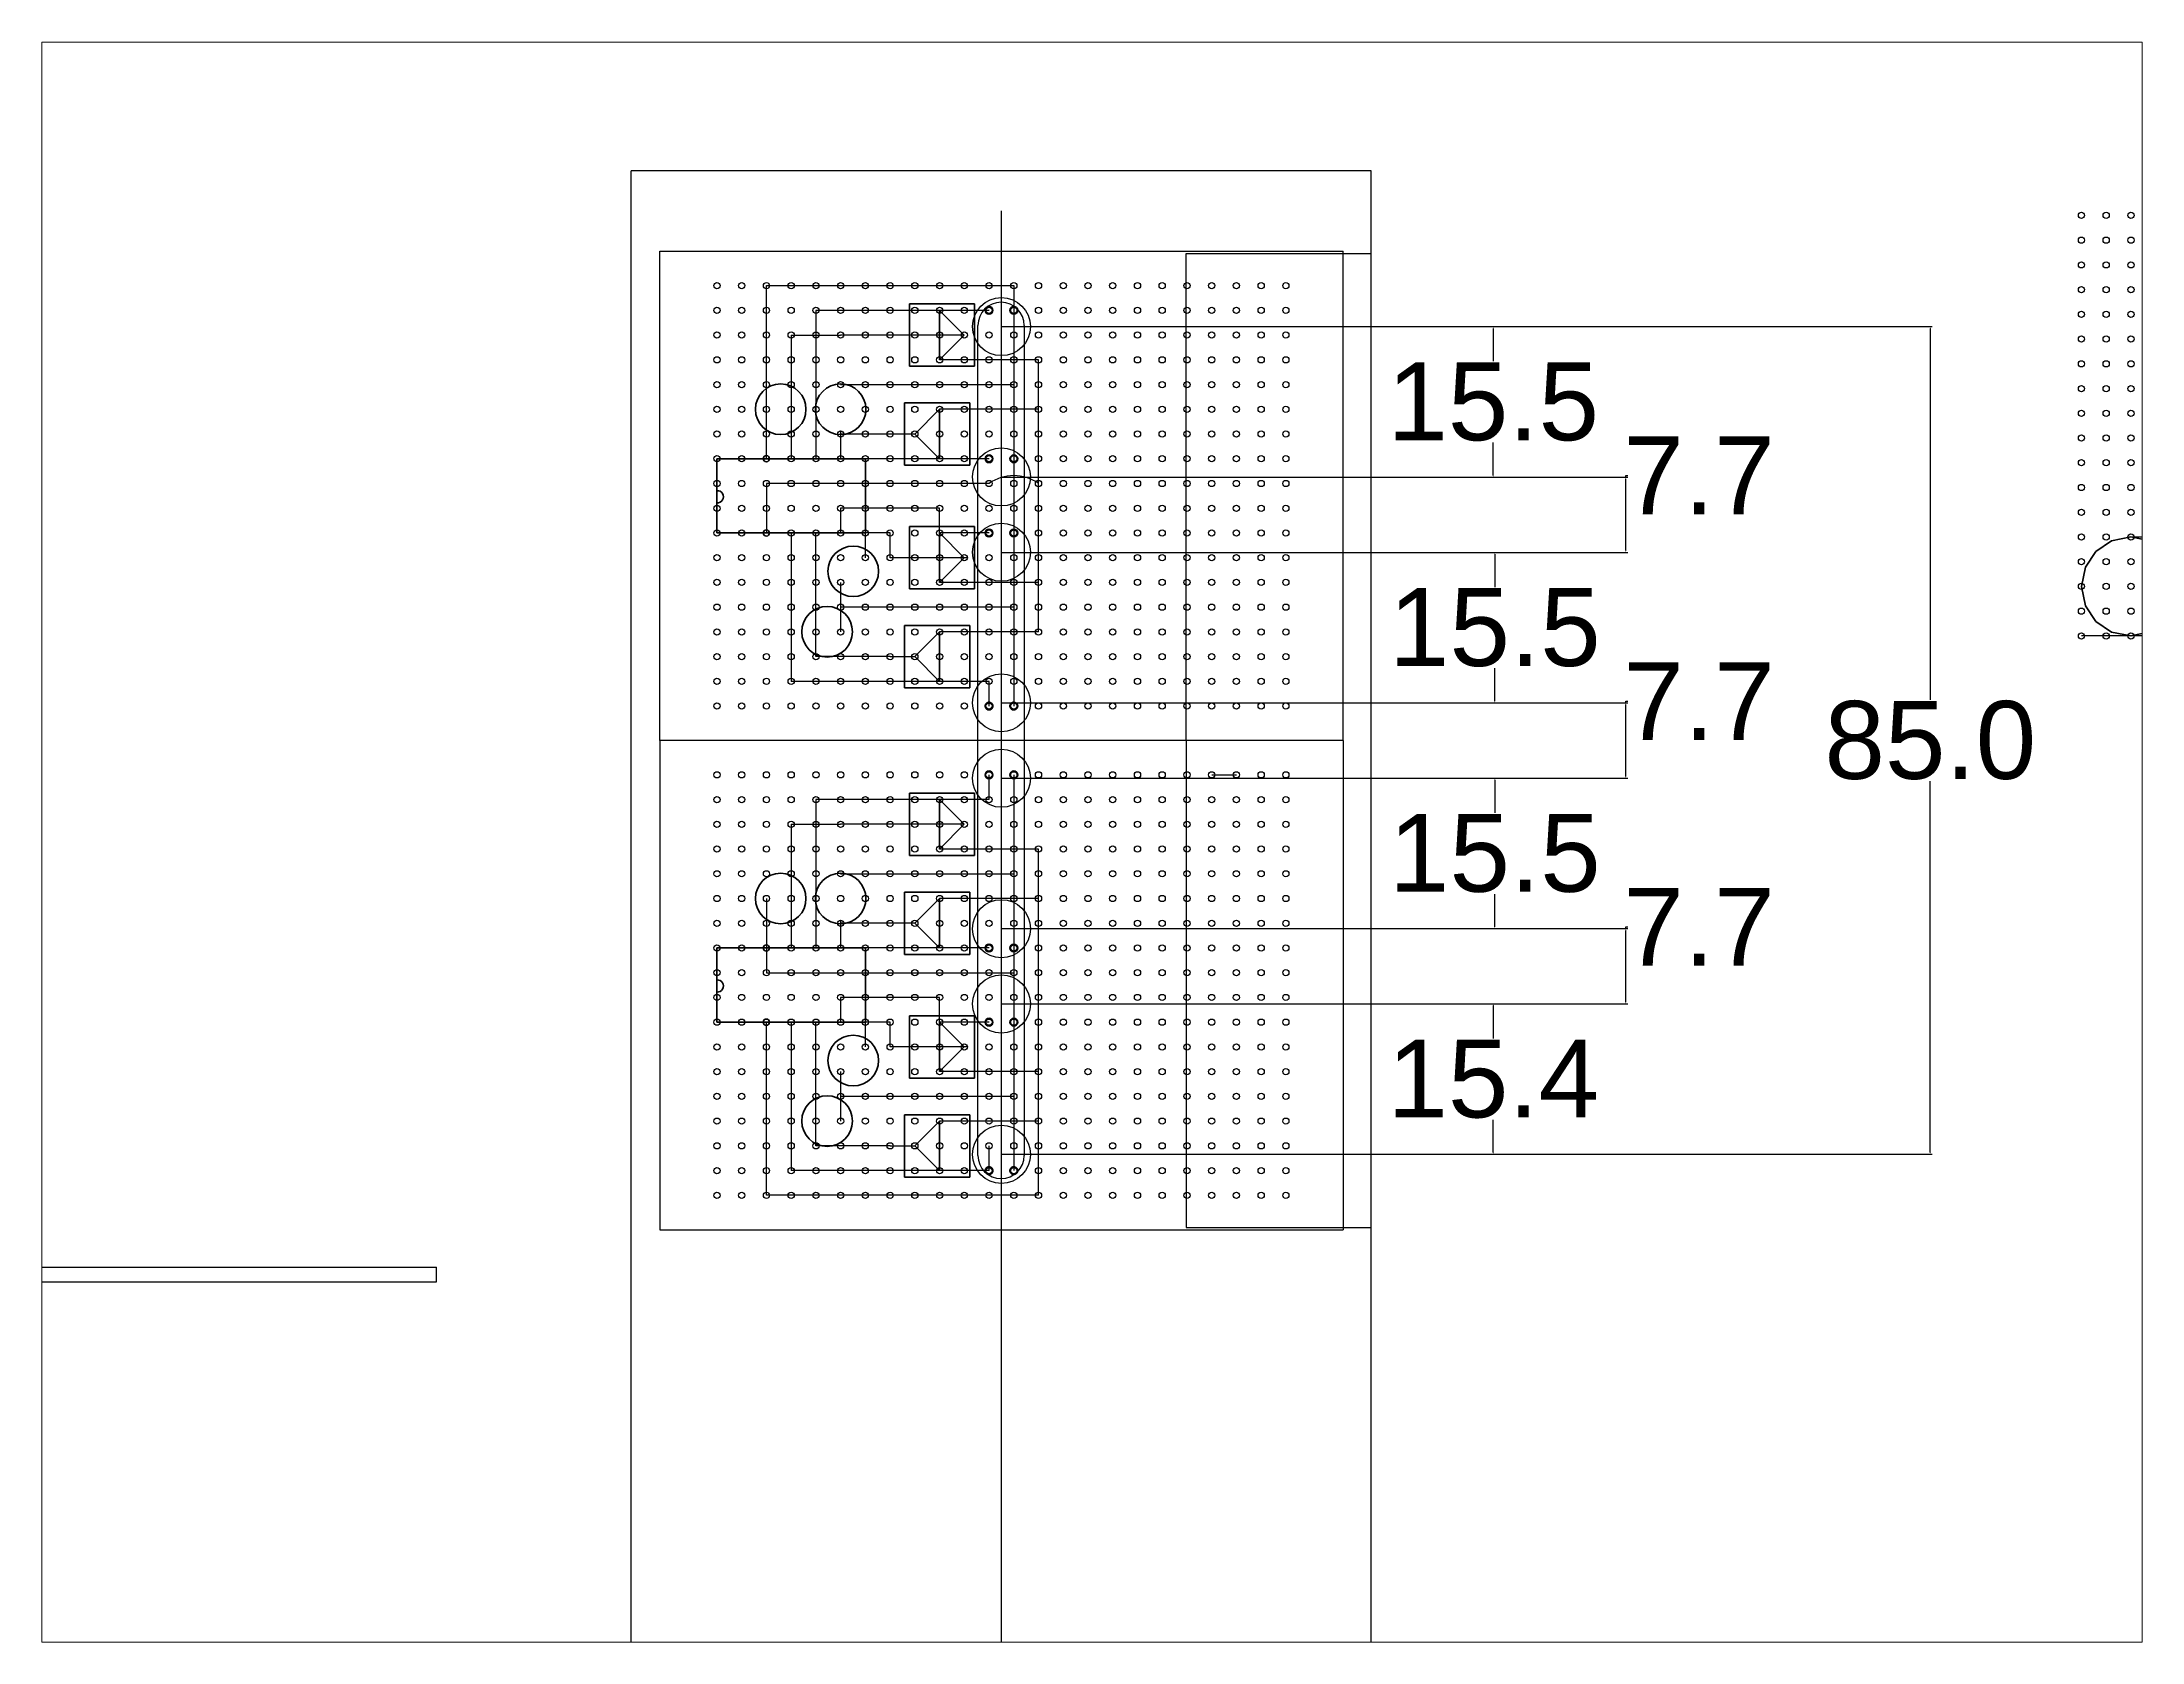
# Paper-space layout 'Sheet3' of a CAD drawing. Header units: inches. Extents: x 1.05 to 9.45, y 0.8 to 7.2.
# The model-space entities are those that its viewports show. They can reach past a viewport. Long polylines and large blocks are cut down to what shows.
import ezdxf

# ---------------------------------------------------------------- set-up
doc = ezdxf.new("R2010")
doc.units = ezdxf.units.IN
doc.header["$MEASUREMENT"] = 0
doc.linetypes.add('CENTER', pattern=[2, 1.25, -0.25, 0.25, -0.25])
for name, color, linetype, lineweight in [('Components', 1, 'Continuous', 40), ('Resistors', 67, 'ZIGZAG', 30), ('Wires', 3, 'Continuous', 30)]:
    doc.layers.add(name, color=color, linetype=linetype, lineweight=lineweight)
for name, color, linetype in [('Dimensions', 3, 'CENTER'), ('PCB', 4, 'Continuous'), ('SensorEmitter', 2, 'Continuous')]:
    doc.layers.add(name, color=color, linetype=linetype)
doc.styles.get("Standard").update_dxf_attribs({"font": 'arial.ttf', "height": 8})
doc.linetypes.add('ZIGZAG', pattern='A,0.0001,-0.2,[131,ltypeshp.shx,S=0.2,R=0,X=-0.2,Y=0],-0.4,[131,ltypeshp.shx,S=0.2,R=180,X=0.2,Y=0],-0.2', length=0.8001)
doc.dimstyles.get("Standard").update_dxf_attribs({"dimtxt": 0.18, "dimasz": 0.18, "dimexe": 0.18, "dimexo": 0.0625, "dimgap": 0.09, "dimtad": 0, "dimtih": 1, "dimtoh": 1, "dimdec": 1, "dimzin": 0, "dimdsep": 46, "dimtxsty": 'Standard', "dimcen": 0.09, "dimadec": 0, "dimazin": 0, "dimtfac": 1, "dimtdec": 4, "dimtofl": 0, "dimtmove": 0, "dimatfit": 3, "dimfxl": 1, "dimtolj": 1, "dimtzin": 0, "dimarcsym": 0})

# ---------------------------------------------------------------- blocks, each defined once
blk = doc.blocks.new('*D64')
at = {"layer": 'Defpoints', "color": 0}
for p in [(524.43, 169.34), (524.43, 84.35), (619.82, 84.35)]:
    blk.add_point(p, dxfattribs=at)
at = {"layer": 'Dimensions', "color": 0, "linetype": 'CENTER', "lineweight": -2}
for p, q in [((524.49, 169.34), (620, 169.34)), ((619.82, 169.16), (619.82, 131.02)), ((619.82, 84.53), (619.82, 122.67)), ((524.49, 84.35), (620, 84.35))]:
    blk.add_line(p, q, dxfattribs=at)
at = {"layer": 'Dimensions', "color": 0}
for points in [[(619.85, 169.16), (619.79, 169.16), (619.82, 169.34)], [(619.79, 84.53), (619.85, 84.53), (619.82, 84.35)]]:
    blk.add_solid(points, dxfattribs=at)
at = {"layer": 'Dimensions', "color": 0, "insert": (619.82, 126.84), "char_height": 8, "attachment_point": 5}
blk.add_mtext('\\A1;85.0', dxfattribs=at)
blk = doc.blocks.new('*D65')
at = {"layer": 'Defpoints', "color": 0}
for p in [(524.43, 99.79), (574.94, 99.79), (524.43, 84.35)]:
    blk.add_point(p, dxfattribs=at)
at = {"layer": 'Dimensions', "color": 0, "linetype": 'CENTER', "lineweight": -2}
for p, q in [((524.49, 99.79), (575.12, 99.79)), ((574.94, 99.61), (574.94, 96.25)), ((574.94, 84.53), (574.94, 87.9)), ((524.49, 84.35), (575.12, 84.35))]:
    blk.add_line(p, q, dxfattribs=at)
at = {"layer": 'Dimensions', "color": 0}
for points in [[(574.97, 99.61), (574.91, 99.61), (574.94, 99.79)], [(574.91, 84.53), (574.97, 84.53), (574.94, 84.35)]]:
    blk.add_solid(points, dxfattribs=at)
at = {"layer": 'Dimensions', "color": 0, "insert": (574.94, 92.07), "char_height": 8, "attachment_point": 5}
blk.add_mtext('\\A1;15.4', dxfattribs=at)
blk = doc.blocks.new('*D66')
at = {"layer": 'Defpoints', "color": 0}
for p in [(524.43, 107.52), (588.56, 107.52), (524.43, 99.79)]:
    blk.add_point(p, dxfattribs=at)
at = {"layer": 'Dimensions', "color": 0, "linetype": 'CENTER', "lineweight": -2}
for p, q in [((524.49, 107.52), (588.74, 107.52)), ((588.56, 107.7), (588.74, 107.7)), ((588.56, 107.52), (588.56, 107.7)), ((588.56, 99.97), (588.56, 107.34)), ((524.49, 99.79), (588.74, 99.79))]:
    blk.add_line(p, q, dxfattribs=at)
at = {"layer": 'Dimensions', "color": 0}
for points in [[(588.59, 107.34), (588.53, 107.34), (588.56, 107.52)], [(588.53, 99.97), (588.59, 99.97), (588.56, 99.79)]]:
    blk.add_solid(points, dxfattribs=at)
at = {"layer": 'Dimensions', "color": 0, "insert": (596.07, 107.7), "char_height": 8, "attachment_point": 5}
blk.add_mtext('\\A1;7.7', dxfattribs=at)
blk = doc.blocks.new('*D67')
at = {"layer": 'Defpoints', "color": 0}
for p in [(524.43, 122.97), (575.1, 122.97), (524.43, 107.52)]:
    blk.add_point(p, dxfattribs=at)
at = {"layer": 'Dimensions', "color": 0, "linetype": 'CENTER', "lineweight": -2}
for p, q in [((524.49, 122.97), (575.28, 122.97)), ((575.1, 122.79), (575.1, 119.42)), ((575.1, 107.7), (575.1, 111.07)), ((524.49, 107.52), (575.28, 107.52))]:
    blk.add_line(p, q, dxfattribs=at)
at = {"layer": 'Dimensions', "color": 0}
for points in [[(575.13, 122.79), (575.07, 122.79), (575.1, 122.97)], [(575.07, 107.7), (575.13, 107.7), (575.1, 107.52)]]:
    blk.add_solid(points, dxfattribs=at)
at = {"layer": 'Dimensions', "color": 0, "insert": (575.1, 115.25), "char_height": 8, "attachment_point": 5}
blk.add_mtext('\\A1;15.5', dxfattribs=at)
blk = doc.blocks.new('*D68')
at = {"layer": 'Defpoints', "color": 0}
for p in [(524.43, 130.7), (588.56, 130.7), (524.43, 122.97)]:
    blk.add_point(p, dxfattribs=at)
at = {"layer": 'Dimensions', "color": 0, "linetype": 'CENTER', "lineweight": -2}
for p, q in [((524.49, 130.7), (588.74, 130.7)), ((588.56, 130.88), (588.74, 130.88)), ((588.56, 130.7), (588.56, 130.88)), ((588.56, 123.15), (588.56, 130.52)), ((524.49, 122.97), (588.74, 122.97))]:
    blk.add_line(p, q, dxfattribs=at)
at = {"layer": 'Dimensions', "color": 0}
for points in [[(588.59, 130.52), (588.53, 130.52), (588.56, 130.7)], [(588.53, 123.15), (588.59, 123.15), (588.56, 122.97)]]:
    blk.add_solid(points, dxfattribs=at)
at = {"layer": 'Dimensions', "color": 0, "insert": (596.07, 130.88), "char_height": 8, "attachment_point": 5}
blk.add_mtext('\\A1;7.7', dxfattribs=at)
blk = doc.blocks.new('*D69')
at = {"layer": 'Defpoints', "color": 0}
for p in [(524.43, 146.16), (575.1, 146.16), (524.43, 130.7)]:
    blk.add_point(p, dxfattribs=at)
at = {"layer": 'Dimensions', "color": 0, "linetype": 'CENTER', "lineweight": -2}
for p, q in [((524.49, 146.16), (575.28, 146.16)), ((575.1, 145.98), (575.1, 142.6)), ((575.1, 130.88), (575.1, 134.25)), ((524.49, 130.7), (575.28, 130.7))]:
    blk.add_line(p, q, dxfattribs=at)
at = {"layer": 'Dimensions', "color": 0}
for points in [[(575.13, 145.98), (575.07, 145.98), (575.1, 146.16)], [(575.07, 130.88), (575.13, 130.88), (575.1, 130.7)]]:
    blk.add_solid(points, dxfattribs=at)
at = {"layer": 'Dimensions', "color": 0, "insert": (575.1, 138.43), "char_height": 8, "attachment_point": 5}
blk.add_mtext('\\A1;15.5', dxfattribs=at)
blk = doc.blocks.new('*D70')
at = {"layer": 'Defpoints', "color": 0}
for p in [(524.43, 153.88), (588.56, 153.88), (524.43, 146.16)]:
    blk.add_point(p, dxfattribs=at)
at = {"layer": 'Dimensions', "color": 0, "linetype": 'CENTER', "lineweight": -2}
for p, q in [((524.49, 153.88), (588.74, 153.88)), ((588.56, 154.06), (588.74, 154.06)), ((588.56, 153.88), (588.56, 154.06)), ((588.56, 146.34), (588.56, 153.7)), ((524.49, 146.16), (588.74, 146.16))]:
    blk.add_line(p, q, dxfattribs=at)
at = {"layer": 'Dimensions', "color": 0}
for points in [[(588.59, 153.7), (588.53, 153.7), (588.56, 153.88)], [(588.53, 146.34), (588.59, 146.34), (588.56, 146.16)]]:
    blk.add_solid(points, dxfattribs=at)
at = {"layer": 'Dimensions', "color": 0, "insert": (596.07, 154.06), "char_height": 8, "attachment_point": 5}
blk.add_mtext('\\A1;7.7', dxfattribs=at)
blk = doc.blocks.new('*D71')
at = {"layer": 'Defpoints', "color": 0}
for p in [(524.49, 169.34), (574.93, 169.34), (524.43, 153.88)]:
    blk.add_point(p, dxfattribs=at)
at = {"layer": 'Dimensions', "color": 0, "linetype": 'CENTER', "lineweight": -2}
for p, q in [((524.55, 169.34), (575.11, 169.34)), ((574.93, 169.16), (574.93, 165.78)), ((574.93, 154.06), (574.93, 157.44)), ((524.49, 153.88), (575.11, 153.88))]:
    blk.add_line(p, q, dxfattribs=at)
at = {"layer": 'Dimensions', "color": 0}
for points in [[(574.96, 169.16), (574.9, 169.16), (574.93, 169.34)], [(574.9, 154.06), (574.96, 154.06), (574.93, 153.88)]]:
    blk.add_solid(points, dxfattribs=at)
at = {"layer": 'Dimensions', "color": 0, "insert": (574.93, 161.61), "char_height": 8, "attachment_point": 5}
blk.add_mtext('\\A1;15.5', dxfattribs=at)
blk = doc.blocks.new('Small Pot')
at = {"layer": 'Components', "linetype": 'Continuous'}
for p, q in [((617.1, 136.12), (617.1, 142.82)), ((617.1, 142.82), (623.5, 142.82)), ((623.5, 142.82), (623.5, 136.12)), ((617.76, 139.22), (620.3, 141.76)), ((620.3, 141.76), (622.84, 139.22)), ((622.84, 139.22), (617.76, 139.22)), ((623.5, 136.12), (617.1, 136.12))]:
    blk.add_line(p, q, dxfattribs=at)
blk = doc.blocks.new('Small Pot1')
at = {"layer": 'Wires'}
blk.add_blockref('Small Pot', (-620.3, -141.76), dxfattribs=at)
blk = doc.blocks.new('LM339')
at = {"layer": 'Components'}
for p, q in [((716.83, 185.58), (716.83, 193.2)), ((716.83, 193.2), (732.07, 193.2)), ((732.07, 193.2), (732.07, 185.58)), ((732.07, 185.58), (716.83, 185.58))]:
    blk.add_line(p, q, dxfattribs=at)
at = {"layer": 'Components', "color": 5}
blk.add_circle((721.91, 193.2), 0.32, dxfattribs=at)
at = {"layer": 'Components', "color": 6}
blk.add_circle((721.91, 185.58), 0.32, dxfattribs=at)
at = {"layer": 'Components'}
blk.add_arc((716.88, 189.3), 0.624, 265.1005, 94.8995, dxfattribs=at)

msp = doc.modelspace()

# ---------------------------------------------------------------- linework, layer by layer
for p, q in [((486.39, 16.24), (486.39, 185.34)), ((562.39, 185.34), (486.39, 185.34)), ((562.39, 16.24), (562.39, 185.34)), ((543.39, 126.84), (543.39, 176.84)), ((543.39, 176.84), (562.39, 176.84)), ((522.01, 84.23), (522.01, 169.46)), ((526.77, 169.46), (526.77, 84.23)), ((562.39, 148.45), (562.39, 151.59)), ((543.39, 126.84), (543.39, 76.84)), ((543.39, 76.84), (562.39, 76.84)), ((400.95, 72.74), (466.41, 72.74)), ((401.41, 71.24), (466.41, 71.24)), ((466.41, 71.24), (466.41, 72.74))]:
    msp.add_line(p, q)
at = {"linetype": 'CENTER'}
msp.add_line((524.39, 181.24), (524.39, 16.24), dxfattribs=at)
for centre, start, end in [((524.39, 169.46), 0, 180), ((524.39, 84.23), 180, 0)]:
    msp.add_arc(centre, 2.38, start, end)
at = {"layer": 'Components', "linetype": 'Continuous'}
for centre in [(523.16, 171.01), (525.7, 171.01), (523.16, 155.77), (525.7, 155.77), (523.16, 148.15), (525.7, 148.15), (523.16, 123.31), (525.7, 123.31), (523.16, 105.53), (525.7, 105.53), (523.16, 97.91), (525.7, 97.91)]:
    msp.add_circle(centre, 0.4, dxfattribs=at)
at = {"layer": 'Components'}
for centre, radius in [((501.76, 160.85), 2.6), ((507.92, 160.85), 2.6), ((509.21, 144.21), 2.6), ((640.42, 142.66), 5.08), ((506.53, 138), 2.6), ((501.76, 110.61), 2.6), ((507.92, 110.61), 2.6), ((509.21, 93.97), 2.6), ((506.53, 87.76), 2.6)]:
    msp.add_circle(centre, radius, dxfattribs=at)
at = {"layer": 'Components', "linetype": 'CENTER'}
for centre in [(523.16, 130.37), (525.7, 130.37), (523.16, 82.67), (525.7, 82.67)]:
    msp.add_circle(centre, 0.4, dxfattribs=at)
at = {"layer": 'PCB', "linetype": 'Continuous'}
for p, q in [((489.35, 177.08), (559.51, 177.08)), ((489.35, 126.84), (489.35, 177.08)), ((559.51, 126.84), (559.51, 177.08)), ((489.35, 126.84), (489.35, 76.6)), ((559.51, 126.84), (559.51, 76.6)), ((489.35, 76.6), (559.51, 76.6))]:
    msp.add_line(p, q, dxfattribs=at)
at = {"layer": 'PCB'}
for p, q in [((559.51, 126.84), (489.35, 126.84)), ((559.51, 126.84), (489.35, 126.84)), ((546.02, 123.31), (548.56, 123.31)), ((642.57, 60.41), (642.57, 80.41)), ((642.57, 80.41), (722.57, 80.41)), ((722.57, 60.41), (642.57, 60.41))]:
    msp.add_line(p, q, dxfattribs=at)
for centre in [(635.34, 180.76), (637.88, 180.76), (640.42, 180.76), (635.34, 178.22), (637.88, 178.22), (640.42, 178.22), (635.34, 175.68), (637.88, 175.68), (640.42, 175.68), (495.22, 173.55), (497.76, 173.55), (500.3, 173.55), (502.84, 173.55), (505.38, 173.55), (507.92, 173.55), (510.46, 173.55), (513, 173.55), (515.54, 173.55), (518.08, 173.55), (520.62, 173.55), (523.16, 173.55), (523.16, 173.55), (525.7, 173.55), (528.24, 173.55), (530.78, 173.55), (533.32, 173.55), (535.86, 173.55), (538.4, 173.55), (540.94, 173.55), (543.48, 173.55), (546.02, 173.55), (548.56, 173.55), (551.1, 173.55), (553.64, 173.55), (635.34, 173.14), (637.88, 173.14), (640.42, 173.14), (495.22, 171.01), (497.76, 171.01), (500.3, 171.01), (502.84, 171.01), (505.38, 171.01), (507.92, 171.01), (510.46, 171.01), (513, 171.01), (515.54, 171.01), (518.08, 171.01), (520.62, 171.01), (523.16, 171.01), (523.16, 171.01), (525.7, 171.01), (528.24, 171.01), (530.78, 171.01), (533.32, 171.01), (535.86, 171.01), (538.4, 171.01), (540.94, 171.01), (543.48, 171.01), (546.02, 171.01), (548.56, 171.01), (551.1, 171.01), (553.64, 171.01), (635.34, 170.6), (637.88, 170.6), (640.42, 170.6), (495.22, 168.47), (497.76, 168.47), (500.3, 168.47), (502.84, 168.47), (505.38, 168.47), (507.92, 168.47), (510.46, 168.47), (513, 168.47), (515.54, 168.47), (518.08, 168.47), (520.62, 168.47), (523.16, 168.47), (523.16, 168.47), (525.7, 168.47), (528.24, 168.47), (530.78, 168.47), (533.32, 168.47), (535.86, 168.47), (538.4, 168.47), (540.94, 168.47), (543.48, 168.47), (546.02, 168.47), (548.56, 168.47), (551.1, 168.47), (553.64, 168.47), (635.34, 168.06), (637.88, 168.06), (640.42, 168.06), (495.22, 165.93), (497.76, 165.93), (500.3, 165.93), (502.84, 165.93), (505.38, 165.93), (507.92, 165.93), (510.46, 165.93), (513, 165.93), (515.54, 165.93), (518.08, 165.93), (520.62, 165.93), (523.16, 165.93), (523.16, 165.93), (525.7, 165.93), (528.24, 165.93), (530.78, 165.93), (533.32, 165.93), (535.86, 165.93), (538.4, 165.93), (540.94, 165.93), (543.48, 165.93), (546.02, 165.93), (548.56, 165.93), (551.1, 165.93), (553.64, 165.93), (635.34, 165.52), (637.88, 165.52), (640.42, 165.52), (495.22, 163.39), (497.76, 163.39), (500.3, 163.39), (502.84, 163.39), (505.38, 163.39), (507.92, 163.39), (510.46, 163.39), (513, 163.39), (515.54, 163.39), (518.08, 163.39), (520.62, 163.39), (523.16, 163.39), (523.16, 163.39), (525.7, 163.39), (528.24, 163.39), (530.78, 163.39), (533.32, 163.39), (535.86, 163.39), (538.4, 163.39), (540.94, 163.39), (543.48, 163.39), (546.02, 163.39), (548.56, 163.39), (551.1, 163.39), (553.64, 163.39), (635.34, 162.98), (637.88, 162.98), (640.42, 162.98), (495.22, 160.85), (497.76, 160.85), (500.3, 160.85), (502.84, 160.85), (505.38, 160.85), (507.92, 160.85), (510.46, 160.85), (513, 160.85), (515.54, 160.85), (518.08, 160.85), (520.62, 160.85), (523.16, 160.85), (523.16, 160.85), (525.7, 160.85), (528.24, 160.85), (530.78, 160.85), (533.32, 160.85), (535.86, 160.85), (538.4, 160.85), (540.94, 160.85), (543.48, 160.85), (546.02, 160.85), (548.56, 160.85), (551.1, 160.85), (553.64, 160.85), (635.34, 160.44), (637.88, 160.44), (640.42, 160.44), (495.22, 158.31), (497.76, 158.31), (500.3, 158.31), (502.84, 158.31), (505.38, 158.31), (507.92, 158.31), (510.46, 158.31), (513, 158.31), (515.54, 158.31), (518.08, 158.31), (520.62, 158.31), (523.16, 158.31), (523.16, 158.31), (525.7, 158.31), (528.24, 158.31), (530.78, 158.31), (533.32, 158.31), (535.86, 158.31), (538.4, 158.31), (540.94, 158.31), (543.48, 158.31), (546.02, 158.31), (548.56, 158.31), (551.1, 158.31), (553.64, 158.31), (635.34, 157.9), (637.88, 157.9), (640.42, 157.9), (495.22, 155.77), (497.76, 155.77), (500.3, 155.77), (502.84, 155.77), (505.38, 155.77), (507.92, 155.77), (510.46, 155.77), (513, 155.77), (515.54, 155.77), (518.08, 155.77), (520.62, 155.77), (523.16, 155.77), (523.16, 155.77), (525.7, 155.77), (528.24, 155.77), (530.78, 155.77), (533.32, 155.77), (535.86, 155.77), (538.4, 155.77), (540.94, 155.77), (543.48, 155.77), (546.02, 155.77), (548.56, 155.77), (551.1, 155.77), (553.64, 155.77), (635.34, 155.36), (637.88, 155.36), (640.42, 155.36), (495.22, 153.23), (497.76, 153.23), (500.3, 153.23), (502.84, 153.23), (505.38, 153.23), (507.92, 153.23), (510.46, 153.23), (513, 153.23), (515.54, 153.23), (518.08, 153.23), (520.62, 153.23), (523.16, 153.23), (523.16, 153.23), (525.7, 153.23), (528.24, 153.23), (530.78, 153.23), (533.32, 153.23), (535.86, 153.23), (538.4, 153.23), (540.94, 153.23), (543.48, 153.23), (546.02, 153.23), (548.56, 153.23), (551.1, 153.23), (553.64, 153.23), (635.34, 152.82), (637.88, 152.82), (640.42, 152.82), (495.22, 150.69), (497.76, 150.69), (500.3, 150.69), (502.84, 150.69), (505.38, 150.69), (507.92, 150.69), (510.46, 150.69), (513, 150.69), (515.54, 150.69), (518.08, 150.69), (520.62, 150.69), (523.16, 150.69), (523.16, 150.69), (525.7, 150.69), (528.24, 150.69), (530.78, 150.69), (533.32, 150.69), (535.86, 150.69), (538.4, 150.69), (540.94, 150.69), (543.48, 150.69), (546.02, 150.69), (548.56, 150.69), (551.1, 150.69), (553.64, 150.69), (635.34, 150.28), (637.88, 150.28), (640.42, 150.28), (495.22, 148.15), (497.76, 148.15), (500.3, 148.15), (502.84, 148.15), (505.38, 148.15), (507.92, 148.15), (510.46, 148.15), (513, 148.15), (515.54, 148.15), (518.08, 148.15), (520.62, 148.15), (523.16, 148.15), (523.16, 148.15), (525.7, 148.15), (528.24, 148.15), (530.78, 148.15), (533.32, 148.15), (535.86, 148.15), (538.4, 148.15), (540.94, 148.15), (543.48, 148.15), (546.02, 148.15), (548.56, 148.15), (551.1, 148.15), (553.64, 148.15), (635.34, 147.74), (637.88, 147.74), (640.42, 147.74), (495.22, 145.61), (497.76, 145.61), (500.3, 145.61), (502.84, 145.61), (505.38, 145.61), (507.92, 145.61), (510.46, 145.61), (513, 145.61), (515.54, 145.61), (518.08, 145.61), (520.62, 145.61), (523.16, 145.61), (523.16, 145.61), (525.7, 145.61), (528.24, 145.61), (530.78, 145.61), (533.32, 145.61), (535.86, 145.61), (538.4, 145.61), (540.94, 145.61), (543.48, 145.61), (546.02, 145.61), (548.56, 145.61), (551.1, 145.61), (553.64, 145.61), (635.34, 145.2), (637.88, 145.2), (640.42, 145.2), (495.22, 143.07), (497.76, 143.07), (500.3, 143.07), (502.84, 143.07), (505.38, 143.07), (507.92, 143.07), (510.46, 143.07), (513, 143.07), (515.54, 143.07), (518.08, 143.07), (520.62, 143.07), (523.16, 143.07), (523.16, 143.07), (525.7, 143.07), (528.24, 143.07), (530.78, 143.07), (533.32, 143.07), (535.86, 143.07), (538.4, 143.07), (540.94, 143.07), (543.48, 143.07), (546.02, 143.07), (548.56, 143.07), (551.1, 143.07), (553.64, 143.07), (635.34, 142.66), (637.88, 142.66), (640.42, 142.66), (495.22, 140.53), (497.76, 140.53), (500.3, 140.53), (502.84, 140.53), (505.38, 140.53), (507.92, 140.53), (510.46, 140.53), (513, 140.53), (515.54, 140.53), (518.08, 140.53), (520.62, 140.53), (523.16, 140.53), (523.16, 140.53), (525.7, 140.53), (528.24, 140.53), (530.78, 140.53), (533.32, 140.53), (535.86, 140.53), (538.4, 140.53), (540.94, 140.53), (543.48, 140.53), (546.02, 140.53), (548.56, 140.53), (551.1, 140.53), (553.64, 140.53), (635.34, 140.12), (637.88, 140.12), (640.42, 140.12), (495.22, 137.99), (497.76, 137.99), (500.3, 137.99), (502.84, 137.99), (505.38, 137.99), (507.92, 137.99), (510.46, 137.99), (513, 137.99), (515.54, 137.99), (518.08, 137.99), (520.62, 137.99), (523.16, 137.99), (523.16, 137.99), (525.7, 137.99), (528.24, 137.99), (530.78, 137.99), (533.32, 137.99), (535.86, 137.99), (538.4, 137.99), (540.94, 137.99), (543.48, 137.99), (546.02, 137.99), (548.56, 137.99), (551.1, 137.99), (553.64, 137.99), (635.34, 137.58), (637.88, 137.58), (640.42, 137.58), (495.22, 135.45), (497.76, 135.45), (500.3, 135.45), (502.84, 135.45), (505.38, 135.45), (507.92, 135.45), (510.46, 135.45), (513, 135.45), (515.54, 135.45), (518.08, 135.45), (520.62, 135.45), (523.16, 135.45), (523.16, 135.45), (525.7, 135.45), (528.24, 135.45), (530.78, 135.45), (533.32, 135.45), (535.86, 135.45), (538.4, 135.45), (540.94, 135.45), (543.48, 135.45), (546.02, 135.45), (548.56, 135.45), (551.1, 135.45), (553.64, 135.45), (495.22, 132.91), (497.76, 132.91), (500.3, 132.91), (502.84, 132.91), (505.38, 132.91), (507.92, 132.91), (510.46, 132.91), (513, 132.91), (515.54, 132.91), (518.08, 132.91), (520.62, 132.91), (523.16, 132.91), (523.16, 132.91), (525.7, 132.91), (528.24, 132.91), (530.78, 132.91), (533.32, 132.91), (535.86, 132.91), (538.4, 132.91), (540.94, 132.91), (543.48, 132.91), (546.02, 132.91), (548.56, 132.91), (551.1, 132.91), (553.64, 132.91), (495.22, 130.37), (497.76, 130.37), (500.3, 130.37), (502.84, 130.37), (505.38, 130.37), (507.92, 130.37), (510.46, 130.37), (513, 130.37), (515.54, 130.37), (518.08, 130.37), (520.62, 130.37), (523.16, 130.37), (525.7, 130.37), (528.24, 130.37), (530.78, 130.37), (533.32, 130.37), (535.86, 130.37), (538.4, 130.37), (540.94, 130.37), (543.48, 130.37), (546.02, 130.37), (548.56, 130.37), (551.1, 130.37), (553.64, 130.37), (495.22, 123.31), (497.76, 123.31), (500.3, 123.31), (502.84, 123.31), (505.38, 123.31), (507.92, 123.31), (510.46, 123.31), (513, 123.31), (515.54, 123.31), (518.08, 123.31), (520.62, 123.31), (523.16, 123.31), (525.7, 123.31), (528.24, 123.31), (530.78, 123.31), (533.32, 123.31), (535.86, 123.31), (538.4, 123.31), (540.94, 123.31), (543.48, 123.31), (546.02, 123.31), (548.56, 123.31), (551.1, 123.31), (553.64, 123.31), (495.22, 120.77), (497.76, 120.77), (500.3, 120.77), (502.84, 120.77), (505.38, 120.77), (507.92, 120.77), (510.46, 120.77), (513, 120.77), (515.54, 120.77), (518.08, 120.77), (520.62, 120.77), (523.16, 120.77), (523.16, 120.77), (525.7, 120.77), (528.24, 120.77), (530.78, 120.77), (533.32, 120.77), (535.86, 120.77), (538.4, 120.77), (540.94, 120.77), (543.48, 120.77), (546.02, 120.77), (548.56, 120.77), (551.1, 120.77), (553.64, 120.77), (495.22, 118.23), (497.76, 118.23), (500.3, 118.23), (502.84, 118.23), (505.38, 118.23), (507.92, 118.23), (510.46, 118.23), (513, 118.23), (515.54, 118.23), (518.08, 118.23), (520.62, 118.23), (523.16, 118.23), (523.16, 118.23), (525.7, 118.23), (528.24, 118.23), (530.78, 118.23), (533.32, 118.23), (535.86, 118.23), (538.4, 118.23), (540.94, 118.23), (543.48, 118.23), (546.02, 118.23), (548.56, 118.23), (551.1, 118.23), (553.64, 118.23), (495.22, 115.69), (497.76, 115.69), (500.3, 115.69), (502.84, 115.69), (505.38, 115.69), (507.92, 115.69), (510.46, 115.69), (513, 115.69), (515.54, 115.69), (518.08, 115.69), (520.62, 115.69), (523.16, 115.69), (523.16, 115.69), (525.7, 115.69), (528.24, 115.69), (530.78, 115.69), (533.32, 115.69), (535.86, 115.69), (538.4, 115.69), (540.94, 115.69), (543.48, 115.69), (546.02, 115.69), (548.56, 115.69), (551.1, 115.69), (553.64, 115.69), (495.22, 113.15), (497.76, 113.15), (500.3, 113.15), (502.84, 113.15), (505.38, 113.15), (507.92, 113.15), (510.46, 113.15), (513, 113.15), (515.54, 113.15), (518.08, 113.15), (520.62, 113.15), (523.16, 113.15), (523.16, 113.15), (525.7, 113.15), (528.24, 113.15), (530.78, 113.15), (533.32, 113.15), (535.86, 113.15), (538.4, 113.15), (540.94, 113.15), (543.48, 113.15), (546.02, 113.15), (548.56, 113.15), (551.1, 113.15), (553.64, 113.15), (495.22, 110.61), (497.76, 110.61), (500.3, 110.61), (502.84, 110.61), (505.38, 110.61), (507.92, 110.61), (510.46, 110.61), (513, 110.61), (515.54, 110.61), (518.08, 110.61), (520.62, 110.61), (523.16, 110.61), (523.16, 110.61), (525.7, 110.61), (528.24, 110.61), (530.78, 110.61), (533.32, 110.61), (535.86, 110.61), (538.4, 110.61), (540.94, 110.61), (543.48, 110.61), (546.02, 110.61), (548.56, 110.61), (551.1, 110.61), (553.64, 110.61), (495.22, 108.07), (497.76, 108.07), (500.3, 108.07), (502.84, 108.07), (505.38, 108.07), (507.92, 108.07), (510.46, 108.07), (513, 108.07), (515.54, 108.07), (518.08, 108.07), (520.62, 108.07), (523.16, 108.07), (523.16, 108.07), (525.7, 108.07), (528.24, 108.07), (530.78, 108.07), (533.32, 108.07), (535.86, 108.07), (538.4, 108.07), (540.94, 108.07), (543.48, 108.07), (546.02, 108.07), (548.56, 108.07), (551.1, 108.07), (553.64, 108.07), (495.22, 105.53), (497.76, 105.53), (500.3, 105.53), (502.84, 105.53), (505.38, 105.53), (507.92, 105.53), (510.46, 105.53), (513, 105.53), (515.54, 105.53), (518.08, 105.53), (520.62, 105.53), (523.16, 105.53), (523.16, 105.53), (525.7, 105.53), (528.24, 105.53), (530.78, 105.53), (533.32, 105.53), (535.86, 105.53), (538.4, 105.53), (540.94, 105.53), (543.48, 105.53), (546.02, 105.53), (548.56, 105.53), (551.1, 105.53), (553.64, 105.53), (495.22, 102.99), (497.76, 102.99), (500.3, 102.99), (502.84, 102.99), (505.38, 102.99), (507.92, 102.99), (510.46, 102.99), (513, 102.99), (515.54, 102.99), (518.08, 102.99), (520.62, 102.99), (523.16, 102.99), (523.16, 102.99), (525.7, 102.99), (528.24, 102.99), (530.78, 102.99), (533.32, 102.99), (535.86, 102.99), (538.4, 102.99), (540.94, 102.99), (543.48, 102.99), (546.02, 102.99), (548.56, 102.99), (551.1, 102.99), (553.64, 102.99), (495.22, 100.45), (497.76, 100.45), (500.3, 100.45), (502.84, 100.45), (505.38, 100.45), (507.92, 100.45), (510.46, 100.45), (513, 100.45), (515.54, 100.45), (518.08, 100.45), (520.62, 100.45), (523.16, 100.45), (523.16, 100.45), (525.7, 100.45), (528.24, 100.45), (530.78, 100.45), (533.32, 100.45), (535.86, 100.45), (538.4, 100.45), (540.94, 100.45), (543.48, 100.45), (546.02, 100.45), (548.56, 100.45), (551.1, 100.45), (553.64, 100.45), (495.22, 97.91), (497.76, 97.91), (500.3, 97.91), (502.84, 97.91), (505.38, 97.91), (507.92, 97.91), (510.46, 97.91), (513, 97.91), (515.54, 97.91), (518.08, 97.91), (520.62, 97.91), (523.16, 97.91), (523.16, 97.91), (525.7, 97.91), (528.24, 97.91), (530.78, 97.91), (533.32, 97.91), (535.86, 97.91), (538.4, 97.91), (540.94, 97.91), (543.48, 97.91), (546.02, 97.91), (548.56, 97.91), (551.1, 97.91), (553.64, 97.91), (495.22, 95.37), (497.76, 95.37), (500.3, 95.37), (502.84, 95.37), (505.38, 95.37), (507.92, 95.37), (510.46, 95.37), (513, 95.37), (515.54, 95.37), (518.08, 95.37), (520.62, 95.37), (523.16, 95.37), (523.16, 95.37), (525.7, 95.37), (528.24, 95.37), (530.78, 95.37), (533.32, 95.37), (535.86, 95.37), (538.4, 95.37), (540.94, 95.37), (543.48, 95.37), (546.02, 95.37), (548.56, 95.37), (551.1, 95.37), (553.64, 95.37), (495.22, 92.83), (497.76, 92.83), (500.3, 92.83), (502.84, 92.83), (505.38, 92.83), (507.92, 92.83), (510.46, 92.83), (513, 92.83), (515.54, 92.83), (518.08, 92.83), (520.62, 92.83), (523.16, 92.83), (523.16, 92.83), (525.7, 92.83), (528.24, 92.83), (530.78, 92.83), (533.32, 92.83), (533.32, 92.83), (535.86, 92.83), (538.4, 92.83), (540.94, 92.83), (543.48, 92.83), (546.02, 92.83), (548.56, 92.83), (551.1, 92.83), (553.64, 92.83), (495.22, 90.29), (497.76, 90.29), (500.3, 90.29), (502.84, 90.29), (505.38, 90.29), (507.92, 90.29), (510.46, 90.29), (513, 90.29), (515.54, 90.29), (518.08, 90.29), (520.62, 90.29), (523.16, 90.29), (523.16, 90.29), (525.7, 90.29), (528.24, 90.29), (530.78, 90.29), (533.32, 90.29), (535.86, 90.29), (538.4, 90.29), (540.94, 90.29), (543.48, 90.29), (546.02, 90.29), (548.56, 90.29), (551.1, 90.29), (553.64, 90.29), (495.22, 87.75), (497.76, 87.75), (500.3, 87.75), (502.84, 87.75), (505.38, 87.75), (507.92, 87.75), (510.46, 87.75), (513, 87.75), (515.54, 87.75), (518.08, 87.75), (520.62, 87.75), (523.16, 87.75), (523.16, 87.75), (525.7, 87.75), (528.24, 87.75), (530.78, 87.75), (533.32, 87.75), (535.86, 87.75), (538.4, 87.75), (540.94, 87.75), (543.48, 87.75), (546.02, 87.75), (548.56, 87.75), (551.1, 87.75), (553.64, 87.75), (495.22, 85.21), (497.76, 85.21), (500.3, 85.21), (502.84, 85.21), (505.38, 85.21), (507.92, 85.21), (510.46, 85.21), (513, 85.21), (515.54, 85.21), (518.08, 85.21), (520.62, 85.21), (523.16, 85.21), (523.16, 85.21), (525.7, 85.21), (528.24, 85.21), (530.78, 85.21), (533.32, 85.21), (535.86, 85.21), (538.4, 85.21), (540.94, 85.21), (543.48, 85.21), (546.02, 85.21), (548.56, 85.21), (551.1, 85.21), (553.64, 85.21), (495.22, 82.67), (497.76, 82.67), (500.3, 82.67), (502.84, 82.67), (505.38, 82.67), (507.92, 82.67), (510.46, 82.67), (513, 82.67), (515.54, 82.67), (518.08, 82.67), (520.62, 82.67), (523.16, 82.67), (523.16, 82.67), (525.7, 82.67), (528.24, 82.67), (530.78, 82.67), (533.32, 82.67), (535.86, 82.67), (538.4, 82.67), (540.94, 82.67), (543.48, 82.67), (546.02, 82.67), (548.56, 82.67), (551.1, 82.67), (553.64, 82.67), (495.22, 80.13), (497.76, 80.13), (500.3, 80.13), (502.84, 80.13), (505.38, 80.13), (507.92, 80.13), (510.46, 80.13), (513, 80.13), (515.54, 80.13), (518.08, 80.13), (520.62, 80.13), (523.16, 80.13), (523.16, 80.13), (525.7, 80.13), (528.24, 80.13), (530.78, 80.13), (533.32, 80.13), (535.86, 80.13), (538.4, 80.13), (540.94, 80.13), (543.48, 80.13), (546.02, 80.13), (548.56, 80.13), (551.1, 80.13), (553.64, 80.13)]:
    msp.add_circle(centre, 0.32, dxfattribs=at)
at = {"layer": 'Resistors'}
for p, q in [((502.84, 168.47), (507.92, 168.47)), ((528.24, 165.93), (523.16, 165.93)), ((528.24, 160.85), (523.16, 160.85)), ((513, 158.31), (510.46, 158.31)), ((513, 145.61), (513, 148.15)), ((528.24, 143.07), (523.16, 143.07)), ((528.24, 137.99), (523.16, 137.99)), ((513, 135.45), (510.46, 135.45)), ((502.84, 118.23), (507.92, 118.23)), ((528.24, 115.69), (523.16, 115.69)), ((528.24, 110.61), (523.16, 110.61)), ((513, 108.07), (510.46, 108.07)), ((513, 95.37), (513, 97.91)), ((528.24, 92.83), (523.16, 92.83)), ((528.24, 87.75), (523.16, 87.75)), ((513, 85.21), (510.46, 85.21))]:
    msp.add_line(p, q, dxfattribs=at)
at = {"layer": 'SensorEmitter'}
for centre in [(524.43, 169.34), (524.43, 153.9), (524.43, 146.17), (524.43, 130.71), (524.43, 122.96), (524.43, 107.51), (524.43, 99.78), (524.43, 84.34)]:
    msp.add_circle(centre, 2.98, dxfattribs=at)
at = {"layer": 'Wires', "color": 5}
for p, q in [((500.3, 155.77), (500.3, 173.55)), ((500.3, 173.55), (525.7, 173.55)), ((525.7, 173.55), (525.7, 171.01)), ((507.92, 163.39), (525.7, 163.39)), ((507.92, 143.07), (507.92, 137.99)), ((525.7, 140.53), (507.92, 140.53)), ((507.92, 113.15), (525.7, 113.15)), ((500.3, 110.61), (500.3, 102.99)), ((500.3, 102.99), (525.7, 102.99)), ((507.92, 92.83), (507.92, 87.75)), ((525.7, 90.29), (507.92, 90.29))]:
    msp.add_line(p, q, dxfattribs=at)
at = {"layer": 'Wires'}
for p, q in [((523.16, 171.01), (505.38, 171.01)), ((505.38, 171.01), (505.38, 155.77)), ((502.84, 168.47), (502.84, 155.77)), ((520.62, 168.47), (507.92, 168.47)), ((523.16, 165.93), (518.08, 165.93)), ((523.16, 160.85), (518.08, 160.85)), ((507.92, 158.63), (507.92, 155.77)), ((515.54, 158.31), (507.92, 158.31)), ((523.16, 155.77), (510.46, 155.77)), ((518.08, 150.69), (507.92, 150.69)), ((507.92, 150.69), (507.92, 148.15)), ((518.08, 148.15), (518.08, 150.69)), ((502.84, 148.15), (502.84, 132.91)), ((505.38, 135.45), (505.38, 148.15)), ((510.46, 145.61), (510.46, 148.15)), ((513, 148.15), (510.46, 148.15)), ((523.16, 148.15), (518.08, 148.15)), ((640.42, 147.74), (648.04, 147.74)), ((520.94, 145.61), (513, 145.61)), ((523.16, 143.07), (518.08, 143.07)), ((523.16, 137.99), (518.08, 137.99)), ((693.76, 137.58), (635.34, 137.58)), ((510.46, 135.45), (505.38, 135.45)), ((513, 135.45), (515.54, 135.45)), ((523.16, 132.91), (502.84, 132.91)), ((523.16, 130.37), (523.16, 132.91)), ((523.16, 120.77), (523.16, 123.31)), ((523.16, 120.77), (505.38, 120.77)), ((505.38, 120.77), (505.38, 105.53)), ((502.84, 118.23), (502.84, 105.53)), ((520.62, 118.23), (507.92, 118.23)), ((523.16, 115.69), (518.08, 115.69)), ((523.16, 110.61), (518.08, 110.61)), ((507.92, 108.39), (507.92, 105.53)), ((515.54, 108.07), (507.92, 108.07)), ((523.16, 105.53), (510.46, 105.53)), ((518.08, 100.45), (507.92, 100.45)), ((507.92, 100.45), (507.92, 97.91)), ((518.08, 97.91), (518.08, 100.45)), ((502.84, 97.91), (502.84, 82.67)), ((505.38, 85.21), (505.38, 97.91)), ((510.46, 95.37), (510.46, 97.91)), ((513, 97.91), (510.46, 97.91)), ((523.16, 97.91), (518.08, 97.91)), ((520.94, 95.37), (513, 95.37)), ((523.16, 92.83), (518.08, 92.83)), ((523.16, 87.75), (518.08, 87.75)), ((510.46, 85.21), (505.38, 85.21)), ((513, 85.21), (515.54, 85.21)), ((523.16, 82.67), (523.16, 85.21)), ((523.16, 82.67), (502.84, 82.67))]:
    msp.add_line(p, q, dxfattribs=at)
at = {"layer": 'Wires', "color": 5, "linetype": 'Continuous'}
for p, q in [((525.7, 171.01), (525.7, 130.37)), ((525.7, 123.31), (525.7, 82.67))]:
    msp.add_line(p, q, dxfattribs=at)
at = {"layer": 'Wires', "color": 6}
for p, q in [((528.24, 137.99), (528.24, 165.93)), ((523.16, 153.23), (500.3, 153.23)), ((500.3, 153.23), (500.3, 148.15)), ((528.24, 80.13), (528.24, 115.69)), ((500.3, 80.13), (500.3, 97.91)), ((528.24, 80.13), (500.3, 80.13))]:
    msp.add_line(p, q, dxfattribs=at)
at = {"layer": 'Wires', "linetype": 'Continuous'}
msp.add_circle((631.58, 143.89), 0, dxfattribs=at)
at = {"layer": 'Wires', "color": 6}
msp.add_arc((525.7, 149.63), 4.41, 54.8011, 125.1989, dxfattribs=at)

# ---------------------------------------------------------------- block references
at = {"layer": 'Components'}
for p in [(-221.61, -37.43), (-221.61, -87.67)]:
    msp.add_blockref('LM339', p, dxfattribs=at)
at = {"layer": 'Wires'}
for p, rotation in [((520.62, 168.47), 270), ((515.54, 158.31), 89.99999999999999), ((520.62, 145.61), 270), ((515.54, 135.45), 89.99999999999999), ((520.62, 118.23), 270), ((515.54, 108.07), 89.99999999999999), ((520.62, 95.37), 270), ((515.54, 85.21), 89.99999999999999)]:
    msp.add_blockref('Small Pot1', p, dxfattribs=dict(at, rotation=rotation))

# ---------------------------------------------------------------- dimensions: what is measured, and where the dimension line sits
at = {"layer": 'Dimensions', "linetype": 'CENTER'}
for base, p1, p2, picture, middle in [((619.82, 84.35), (524.43, 169.34), (524.43, 84.35), '*D64', (619.82, 126.84)), ((574.93, 169.34), (524.43, 153.88), (524.49, 169.34), '*D71', (574.93, 161.61)), ((575.1, 146.16), (524.43, 130.7), (524.43, 146.16), '*D69', (575.1, 138.43)), ((575.1024, 122.9743), (524.4286, 107.5197), (524.4286, 122.9743), '*D67', (575.1024, 115.247)), ((574.94, 99.79), (524.43, 84.35), (524.43, 99.79), '*D65', (574.94, 92.07))]:
    dim = msp.add_linear_dim(base=base, p1=p1, p2=p2, angle=90, dimstyle='Standard', dxfattribs=at)
    dim.commit()
    dim.dimension.update_dxf_attribs({"geometry": picture, "text_midpoint": middle, "dimtype": 160})
for base, p1, p2, picture, middle in [((588.56, 153.88), (524.43, 146.16), (524.43, 153.88), '*D70', (596.07, 154.06)), ((588.56, 130.7), (524.43, 122.97), (524.43, 130.7), '*D68', (596.07, 130.88)), ((588.56, 107.52), (524.43, 99.79), (524.43, 107.52), '*D66', (596.07, 107.7))]:
    dim = msp.add_linear_dim(base=base, p1=p1, p2=p2, angle=90, dimstyle='Standard', dxfattribs=at)
    dim.commit()
    dim.dimension.update_dxf_attribs({"geometry": picture, "text_midpoint": middle})

psp = doc.layouts.new('Sheet3')

# ---------------------------------------------------------------- viewports
at = {"layer": '0', "view_target_point": (545.1928, 107.7203)}
psp.add_viewport(center=(5.25, 4), size=(8.4, 6.4), view_center_point=(-11.462, 8.6941), view_height=164.307879, dxfattribs=at)

doc.saveas('drawing.dxf')
